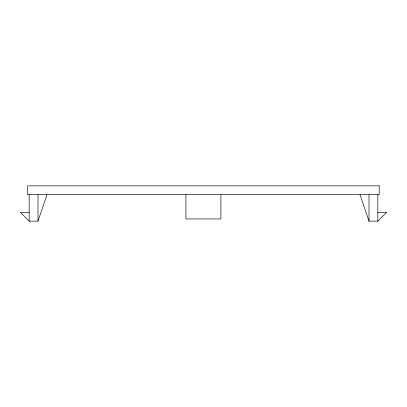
<?xml version="1.0" encoding="UTF-8"?>
<svg xmlns="http://www.w3.org/2000/svg" width="407" height="407" viewBox="0 0 407 407"><rect width="100%" height="100%" fill="white"/><g stroke="black" fill="none" stroke-linecap="round" stroke-linejoin="round"><path stroke-width="0.61" d="M29.172 212.322L20.35 212.322L29.172 221.138L37.988 221.138L46.988 194.678M360.012 194.678L369.012 221.138L377.828 221.138L386.65 212.322L377.828 212.322M377.828 194.678L377.828 221.138M369.012 194.678L369.012 221.138M220.92 194.678L220.92 218.935L185.897 218.935L185.897 194.678M37.988 194.678L37.988 221.138M29.172 194.678L29.172 221.138M379.192 185.862L27.625 185.862L27.625 194.678L379.192 194.678L379.192 185.862"/></g></svg>
